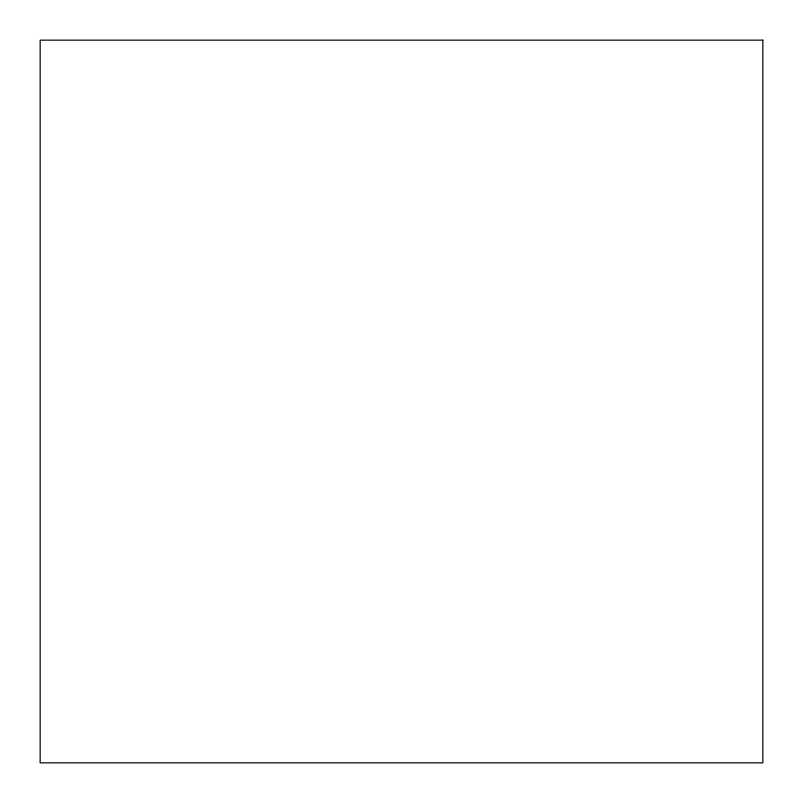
<?xml version="1.0" encoding="UTF-8"?>
<svg xmlns="http://www.w3.org/2000/svg" width="803" height="803" viewBox="0 0 803 803"><rect width="100%" height="100%" fill="white"/><g stroke="black" fill="none" stroke-linecap="round" stroke-linejoin="round"><path stroke-width="1.2" d="M762.85 40.15L40.15 40.15L40.15 762.85L762.85 762.85L762.85 40.15"/></g></svg>
